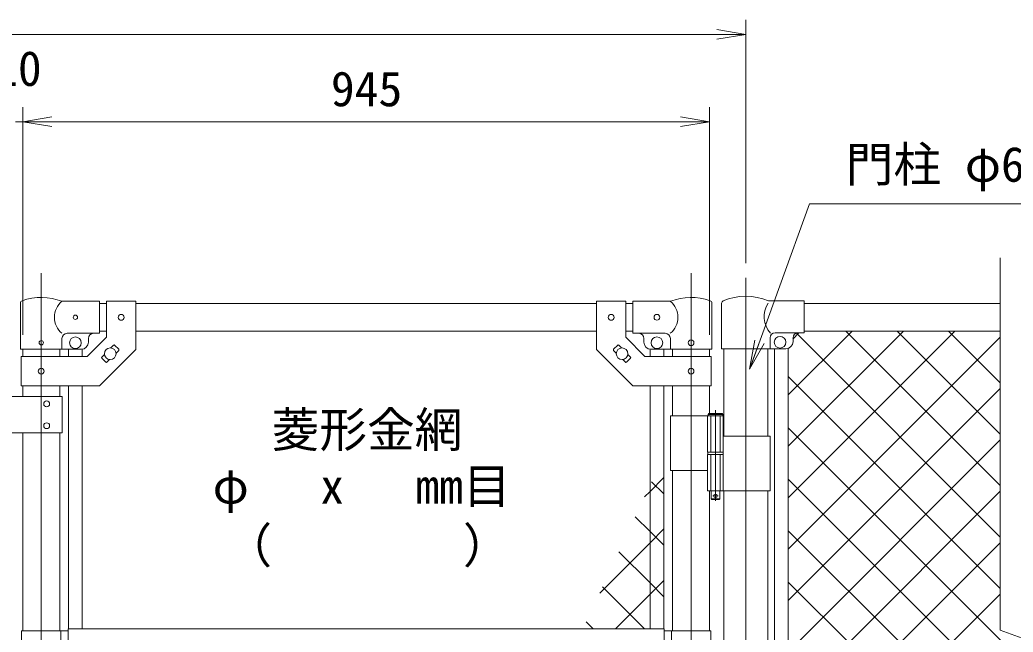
# Model space of a CAD drawing. Units: millimetres, scale not verified. Extents: x -4200 to 4200, y -2970 to 2970.
# Drawn here: x 1243 to 2610, y 509 to 1351 of the extents above; entities that cross this region are included whole.
import ezdxf
from ezdxf.enums import TextEntityAlignment as Align

# ---------------------------------------------------------------- set-up
doc = ezdxf.new("R2010")
doc.units = ezdxf.units.MM
doc.header["$LTSCALE"] = 20
doc.linetypes.add('DASHED', pattern=[7.5, 6, -1.5])
doc.linetypes.add('USER1', pattern=[50.8, 31.75, -6.35, 6.35, -6.35])
for name, color, linetype, lineweight in [('0-1_D-BMK', 2, 'USER1', 13), ('0-2_D-STR1', 1, 'Continuous', 18), ('0-3_D-STR3', 3, 'Continuous', 13), ('0-4_D-STR-DIM', 7, 'Continuous', 9), ('0-5_0', 3, 'Continuous', 18), ('0-6_D-STR-TXT', 7, 'Continuous', 9), ('0-7_D-STR2', 7, 'Continuous', 9)]:
    doc.layers.add(name, color=color, linetype=linetype, lineweight=lineweight)
doc.styles.add('ＭＳ ゴシック', font='')
doc.styles.get('ＭＳ ゴシック').set_extended_font_data('MS Gothic')

# ---------------------------------------------------------------- blocks, each defined once
blk = doc.blocks.new('_Open')
at = {"layer": '0-5_0', "color": 7, "lineweight": 9}
blk.add_line((-20, 3.33), (0, 0), dxfattribs=at)
blk.add_lwpolyline([(-20, -3.33), (0, 0), (-20, 0)], dxfattribs=at)

msp = doc.modelspace()

# ---------------------------------------------------------------- linework, layer by layer
at = {"layer": '0-1_D-BMK'}
for p, q in [((1272.39, 1003.1), (1272.39, -35.29)), ((2166.59, 1003.1), (2166.59, -35.29)), ((2241.99, 996.61), (2241.99, -120.04)), ((2200.15, 814.79), (2200.15, 689.9)), ((2196.52, 696.87), (2203.78, 696.87))]:
    msp.add_line(p, q, dxfattribs=at)
at = {"layer": '0-2_D-STR1'}
for p, q in [((1362.39, 961.37), (1352.39, 961.37)), ((2036.59, 961.37), (1402.39, 961.37)), ((2086.59, 961.37), (2076.59, 961.37)), ((2321.99, 961.37), (2591.99, 961.37)), ((1362.39, 923.37), (1352.39, 923.37)), ((2036.59, 923.37), (1402.39, 923.37)), ((2086.59, 923.37), (2076.59, 923.37)), ((2321.99, 923.37), (2591.99, 923.37)), ((1246.99, 898.37), (1246.99, 888.32)), ((1297.79, 898.37), (1297.79, 888.32)), ((2141.19, 898.37), (2141.19, 888.32)), ((2191.99, 898.37), (2191.99, 888.32)), ((2211.74, 899.07), (2211.74, 778.87)), ((2272.24, 899.07), (2272.24, 778.87)), ((1246.99, 848.32), (1246.99, 833.32)), ((1297.79, 848.32), (1297.79, 833.32)), ((2141.19, 848.32), (2141.19, 806.87)), ((2191.99, 848.32), (2191.99, 809.87)), ((1246.99, 783.32), (1246.99, 511.37)), ((1297.79, 783.32), (1297.79, 511.37)), ((2141.19, 731.87), (2141.19, 511.37)), ((2191.99, 703.87), (2191.99, 511.37)), ((2211.74, 703.87), (2211.74, 496.87)), ((2272.24, 703.87), (2272.24, 496.87))]:
    msp.add_line(p, q, dxfattribs=at)
at = {"layer": '0-3_D-STR3'}
for p, q in [((1243.84, 898.37), (1243.84, 962.06)), ((1352.39, 964.37), (1300.94, 964.37)), ((1352.39, 964.37), (1352.39, 920.37)), ((1362.39, 964.57), (1362.39, 914.89)), ((1362.39, 964.57), (1402.39, 964.57)), ((1402.39, 964.57), (1402.39, 898.32)), ((2036.59, 964.57), (2036.59, 898.32)), ((2076.59, 964.57), (2036.59, 964.57)), ((2076.59, 964.57), (2076.59, 914.89)), ((2086.59, 964.37), (2138.04, 964.37)), ((2086.59, 964.37), (2086.59, 920.37)), ((2195.14, 898.37), (2195.14, 962.06)), ((2208.59, 961.92), (2208.59, 899.07)), ((2273.12, 965.07), (2321.99, 965.07)), ((2321.99, 921.07), (2321.99, 965.07)), ((1352.39, 920.37), (1307.94, 920.37)), ((2086.59, 920.37), (2131.04, 920.37)), ((2282.39, 921.07), (2321.99, 921.07)), ((1300.94, 898.37), (1300.94, 913.37)), ((1335.82, 888.32), (1362.39, 914.89)), ((1337.39, 913.37), (1337.39, 908.37)), ((1368.27, 900.27), (1371.99, 903.98)), ((1373.4, 903.98), (1379.06, 898.33)), ((2065.58, 903.98), (2059.92, 898.33)), ((2070.71, 900.27), (2066.99, 903.98)), ((2103.16, 888.32), (2076.59, 914.89)), ((2101.59, 913.37), (2101.59, 908.37)), ((2138.04, 898.37), (2138.04, 913.37)), ((2275.39, 914.07), (2275.39, 899.07)), ((2306.99, 909.07), (2306.99, 914.07)), ((1243.84, 898.37), (1300.94, 898.37)), ((1300.94, 898.37), (1327.39, 898.37)), ((1309.89, 898.37), (1309.89, 888.32)), ((1328.89, 898.37), (1328.89, 888.32)), ((1355.72, 887.72), (1359.44, 891.44)), ((1375.34, 893.2), (1379.06, 896.91)), ((2063.64, 893.2), (2059.92, 896.91)), ((2083.26, 887.72), (2079.54, 891.44)), ((2110.09, 898.37), (2110.09, 888.32)), ((2138.04, 898.37), (2111.59, 898.37)), ((2129.09, 898.37), (2129.09, 888.32)), ((2195.14, 898.37), (2138.04, 898.37)), ((2208.59, 899.07), (2296.99, 899.07)), ((2281.34, 496.87), (2281.34, 899.07)), ((2300.34, 496.87), (2300.34, 899.65)), ((1244.69, 888.32), (1335.82, 888.32)), ((1244.69, 888.32), (1244.69, 848.32)), ((1355.72, 886.31), (1361.38, 880.65)), ((1362.79, 880.65), (1366.51, 884.37)), ((2076.19, 880.65), (2072.47, 884.37)), ((2083.26, 886.31), (2077.6, 880.65)), ((2194.29, 888.32), (2103.16, 888.32)), ((2194.29, 888.32), (2194.29, 848.32)), ((1309.89, 848.32), (1309.89, 513.87)), ((1328.89, 848.32), (1328.89, 513.87)), ((2110.09, 848.32), (2110.09, 513.87)), ((2129.09, 848.32), (2129.09, 513.87)), ((1301.39, 833.32), (1181.39, 833.32)), ((1301.39, 833.32), (1301.39, 783.32)), ((2138.04, 806.87), (2138.04, 731.87)), ((2138.04, 806.87), (2210.95, 806.87)), ((2189.35, 806.87), (2189.35, 756.87)), ((2210.15, 808.87), (2190.15, 808.87)), ((2191.15, 809.87), (2209.15, 809.87)), ((2210.15, 808.87), (2209.15, 809.87)), ((2210.15, 808.87), (2210.15, 806.87)), ((2210.95, 806.87), (2210.95, 756.87)), ((1301.39, 783.32), (1181.39, 783.32)), ((2210.95, 778.87), (2275.29, 778.87)), ((2275.29, 778.87), (2275.29, 703.87)), ((2189.35, 756.87), (2210.95, 756.87)), ((2189.35, 753.87), (2210.95, 753.87)), ((2189.35, 753.87), (2189.35, 703.87)), ((2189.65, 756.87), (2189.65, 753.87)), ((2189.65, 753.87), (2210.65, 753.87)), ((2210.65, 756.87), (2210.65, 753.87)), ((2210.95, 753.87), (2210.95, 703.87)), ((2138.04, 731.87), (2189.24, 731.87)), ((2189.35, 703.87), (2275.29, 703.87)), ((2194.15, 703.87), (2194.15, 692.87)), ((2195.15, 691.87), (2194.15, 692.87)), ((2195.15, 691.87), (2205.15, 691.87)), ((2205.15, 691.87), (2206.15, 692.87)), ((1245.39, 511.37), (1245.39, 492.87)), ((1245.39, 511.37), (1309.49, 511.37)), ((1299.39, 511.37), (1299.39, 492.87)), ((1309.49, 513.87), (2129.49, 513.87)), ((1309.49, 492.87), (1309.49, 513.87)), ((2129.49, 458.87), (2129.49, 513.87)), ((2193.59, 511.37), (2129.49, 511.37)), ((2139.59, 511.37), (2139.59, 461.37)), ((2193.59, 511.37), (2193.59, 461.37))]:
    msp.add_line(p, q, dxfattribs=at)
at = {"layer": '0-3_D-STR3', "linetype": 'DASHED'}
for p, q in [((2193.85, 806.87), (2193.85, 756.87)), ((2206.45, 806.87), (2206.45, 756.87)), ((2193.85, 753.87), (2193.85, 703.87)), ((2206.45, 753.87), (2206.45, 703.87))]:
    msp.add_line(p, q, dxfattribs=at)
at = {"layer": '0-3_D-STR3'}
for points in [[(1244.69, 848.32), (1352.39, 848.32), (1402.39, 898.32)], [(2194.29, 848.32), (2086.59, 848.32), (2036.59, 898.32)], [(2191.15, 809.87), (2190.15, 808.87), (2190.15, 806.87)], [(2206.15, 703.87), (2206.15, 692.87), (2194.15, 692.87)]]:
    msp.add_lwpolyline(points, dxfattribs=at)
for centre, radius in [((1319.39, 942.37), 3), ((1382.39, 942.32), 4), ((2056.59, 942.32), 4), ((2119.59, 942.37), 4), ((2288.99, 908.07), 8), ((1272.39, 907.37), 3), ((1319.39, 907.37), 8), ((2119.59, 907.37), 8), ((2166.59, 907.37), 4), ((1367.39, 892.32), 8), ((2071.59, 892.32), 8), ((1272.39, 868.32), 4), ((2166.59, 868.32), 4), ((1279.9, 823.32), 4), ((1279.9, 793.32), 4), ((2200.15, 696.87), 2.5)]:
    msp.add_circle(centre, radius, dxfattribs=at)
for centre, radius, start, end in [((2241.99, 891.37), 80, 67.09875, 113.10629), ((1247.14, 962.06), 3.3, 109.22051, 180), ((1272.39, 889.64), 80, 69.0916, 109.22051), ((1319.14, 942.37), 28.55, 129.59418, 230.40582), ((2166.59, 889.64), 80, 70.77949, 110.9084), ((2119.84, 942.37), 28.55, 309.59418, 50.40582), ((2191.84, 962.06), 3.3, 0, 70.77949), ((2211.89, 961.92), 3.3, 113.10629, 180), ((2300.52, 943.12), 33.4, 146.35914, 222.2959), ((1307.94, 913.37), 7, 90, 180), ((1344.39, 913.37), 7, 90, 180), ((2094.59, 913.37), 7, 0, 90), ((2131.04, 913.37), 7, 0, 90), ((2282.39, 914.07), 7, 90, 180), ((2313.99, 914.07), 7, 90, 180), ((1327.39, 908.37), 10, 270, 0), ((1372.69, 903.28), 1, 45, 135), ((2066.29, 903.28), 1, 45, 135), ((2111.59, 908.37), 10, 180, 270), ((2296.99, 909.07), 10, 270, 0), ((1378.35, 897.62), 1, 315, 45), ((2060.63, 897.62), 1, 135, 225), ((1356.43, 887.01), 1, 135, 225), ((1362.09, 881.36), 1, 225, 315), ((2076.89, 881.36), 1, 225, 315), ((2082.55, 887.01), 1, 315, 45)]:
    msp.add_arc(centre, radius, start, end, dxfattribs=at)
at = {"layer": '0-4_D-STR-DIM'}
for p, q in [((2241.99, 1016.61), (2241.99, 1351.37)), ((281.99, 1331.37), (2201.99, 1331.37)), ((1246.99, 918.37), (1246.99, 1231.37)), ((1246.99, 918.37), (1246.99, 1231.37)), ((2191.99, 918.37), (2191.99, 1231.37)), ((1236.99, 1211.37), (1246.99, 1211.37)), ((1286.99, 1211.37), (2151.99, 1211.37)), ((1286.99, 1211.37), (1326.99, 1211.37)), ((2591.99, 512.02), (2591.99, 1024.37)), ((2627.23, 499.19), (2591.99, 512.02))]:
    msp.add_line(p, q, dxfattribs=at)
at = {"layer": '0-6_D-STR-TXT'}
msp.add_lwpolyline([(2862.89, 1098.46), (2329.73, 1098.46), (2247.8, 872.73)], dxfattribs=at)
at = {"layer": '0-7_D-STR2'}
for p, q in [((2300.34, 835.67), (2388.03, 923.37)), ((2300.34, 764.96), (2458.74, 923.37)), ((2300.34, 694.25), (2529.45, 923.37)), ((2306.44, 912.49), (2315.02, 921.07)), ((2591.99, 640.14), (2311.3, 920.83)), ((2591.99, 710.85), (2379.47, 923.37)), ((2591.99, 781.56), (2450.18, 923.37)), ((2591.99, 852.27), (2520.89, 923.37)), ((2591.99, 922.98), (2591.61, 923.37)), ((2300.34, 623.54), (2591.99, 915.19)), ((2591.99, 569.43), (2300.34, 861.08)), ((2300.34, 552.83), (2591.99, 844.48)), ((2601.05, 489.66), (2300.34, 790.37)), ((2315.09, 496.87), (2591.99, 773.77)), ((2110.09, 702.99), (2129.09, 721.99)), ((2129.09, 699.55), (2112.32, 716.32)), ((2533.63, 486.37), (2300.34, 719.66)), ((2102.62, 695.52), (2110.09, 702.99)), ((2375.3, 486.37), (2591.99, 703.06)), ((2110.09, 647.84), (2089.83, 668.1)), ((2110.09, 632.28), (2129.09, 651.28)), ((2129.09, 628.84), (2110.09, 647.84)), ((2462.92, 486.37), (2300.34, 648.95)), ((2040.84, 563.02), (2110.09, 632.28)), ((2446.01, 486.37), (2591.99, 632.35)), ((2110.09, 577.13), (2067.35, 619.87)), ((2129.09, 558.13), (2110.09, 577.13)), ((2392.21, 486.37), (2300.34, 578.24)), ((2102.64, 513.87), (2044.86, 571.65)), ((2516.72, 486.37), (2591.99, 561.64)), ((2031.93, 513.87), (2022.37, 523.42))]:
    msp.add_line(p, q, dxfattribs=at)
msp.add_lwpolyline([(2062.39, 513.87), (2110.09, 561.57), (2129.09, 580.57)], dxfattribs=at)

# ---------------------------------------------------------------- block references
at = {"layer": '0-4_D-STR-DIM', "xscale": 2, "yscale": 2}
for p in [(2241.99, 1331.37), (2191.99, 1211.37)]:
    msp.add_blockref('_Open', p, dxfattribs=at)
at = {"layer": '0-4_D-STR-DIM', "xscale": 2, "yscale": 2, "rotation": 180}
msp.add_blockref('_Open', (1246.99, 1211.37), dxfattribs=at)
msp.add_blockref('_Open', (1246.99, 1211.37), dxfattribs=at)
at = {"layer": '0-6_D-STR-TXT', "xscale": 2, "yscale": 2, "rotation": 250.05227}
msp.add_blockref('_Open', (2247.12, 870.85), dxfattribs=at)

# ---------------------------------------------------------------- texts
at = {"layer": '0-4_D-STR-DIM', "style": 'ＭＳ ゴシック'}
for s, p in [('10', (1207.59, 1246.12)), ('945', (1671.02, 1218.12))]:
    msp.add_text(s, height=48.09, dxfattribs=at).set_placement(p, align=Align.BOTTOM_LEFT)
at = {"layer": '0-6_D-STR-TXT', "style": 'ＭＳ ゴシック'}
for s, p in [('門柱 φ60.5x2.3', (2379.38, 1114.35)), ('菱形金網', (1589.54, 749.4)), ('φ\u3000 x\u3000 mm目', (1508.32, 671.81)), ('（\u3000\u3000\u3000\u3000）', (1524.57, 590.16))]:
    msp.add_text(s, height=48.09, dxfattribs=at).set_placement(p, align=Align.BOTTOM_LEFT)

doc.saveas('drawing.dxf')
